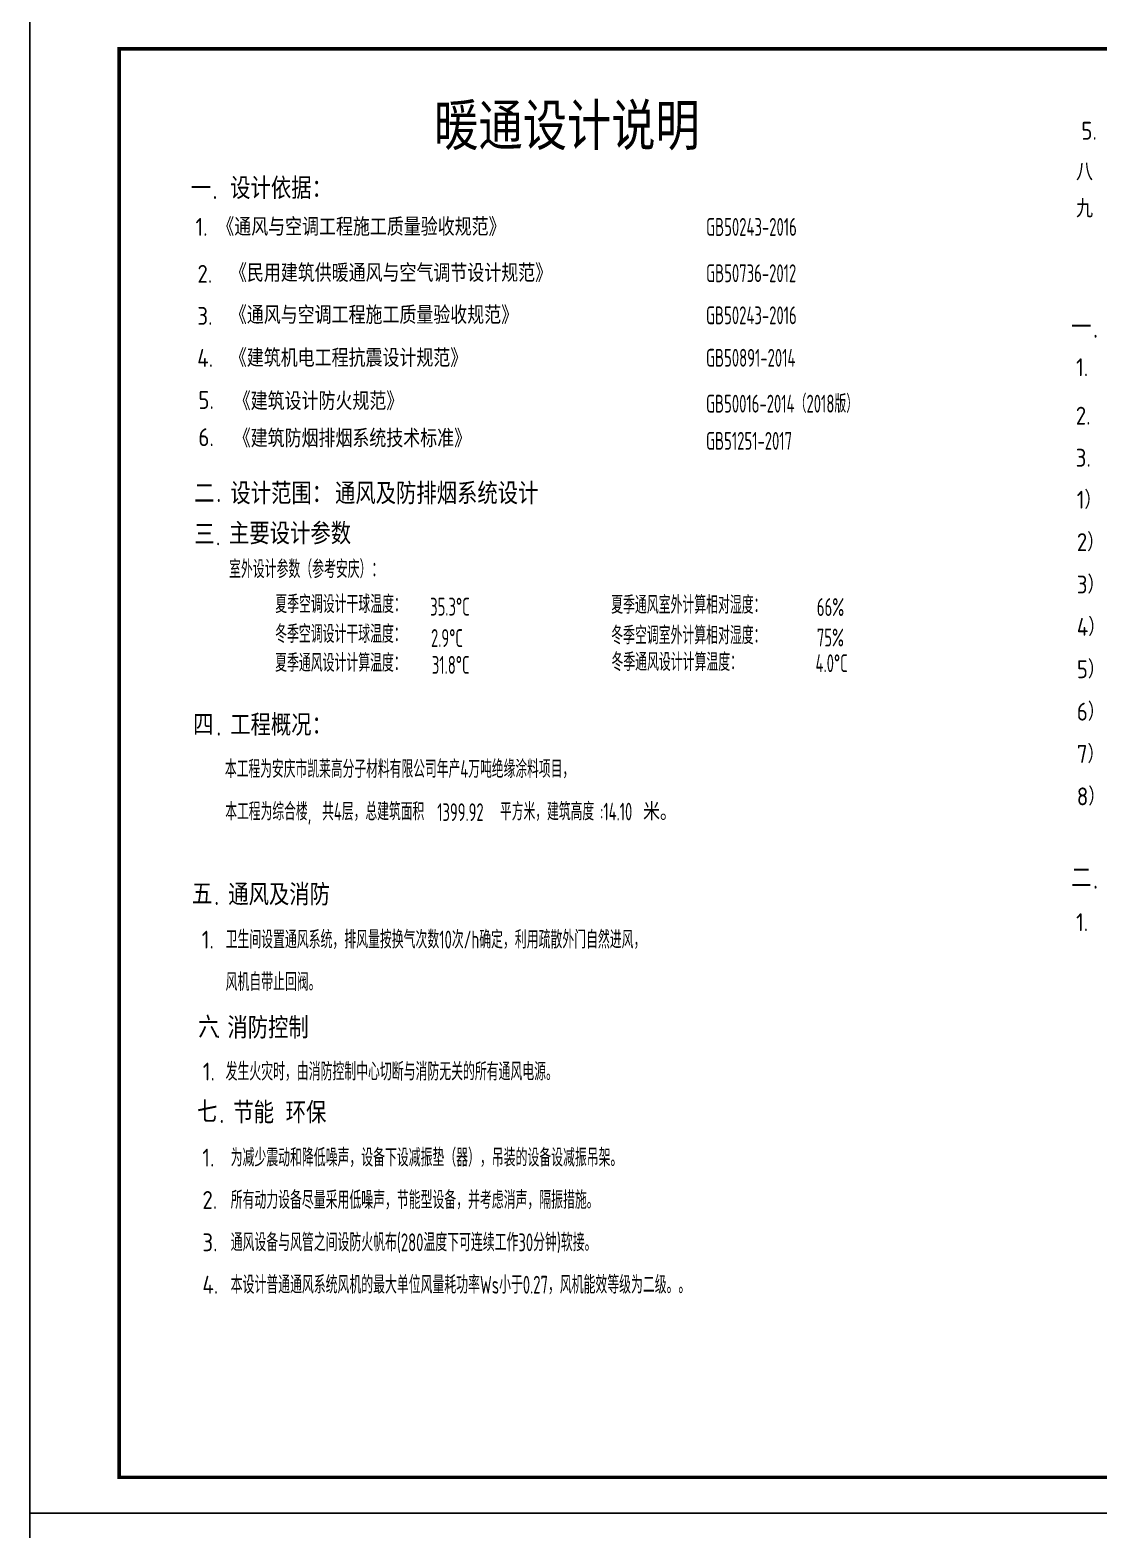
# Model space of a CAD drawing. Extents: x 5188914 to 7068445, y -542675 to 2032183.
# Drawn here: x 5193907 to 5223830, y -321812 to -279812 of the extents above; entities that cross this region are included whole.
import ezdxf

# ---------------------------------------------------------------- set-up
doc = ezdxf.new("R2010")
doc.units = 0
doc.header["$LTSCALE"] = 1000
doc.header["$MEASUREMENT"] = 0
doc.layers.add('PUB_TEXT', color=7, linetype='CONTINUOUS')
doc.layers.add('TH_TITLE', color=7, linetype='CONTINUOUS')
doc.styles.get("Standard").update_dxf_attribs({"font": 'SCEIE', "bigfont": 'SCEIC'})

msp = doc.modelspace()

# ---------------------------------------------------------------- linework, layer by layer
at = {"layer": 'TH_TITLE'}
for points in [[(5193907.2, -321337.3), (5253307.2, -321337.3), (5253307.2, -279337.3), (5193907.2, -279337.3)], [(5193907.2, -363337.3), (5253307.2, -363337.3), (5253307.2, -321337.3), (5193907.2, -321337.3)]]:
    msp.add_lwpolyline(points, close=True, dxfattribs=at)
at = {"layer": 'TH_TITLE', "const_width": 100}
msp.add_lwpolyline([(5196407.2, -320337.3), (5252307.2, -320337.3), (5252307.2, -280337.3), (5196407.2, -280337.3)], close=True, dxfattribs=at)

# ---------------------------------------------------------------- texts
at = {"layer": 'PUB_TEXT', "lineweight": 0}
for s, height, p in [('暖通设计说明', 1305.25, (5205231.3, -283171.8)), ('5.', 500, (5223362.8, -282883.5)), ('设计依据：', 600, (5199516.6, -284544.9)), ('八', 500, (5223214.3, -284029.8)), ('一', 600, (5198408.8, -284544.9)), ('.', 600, (5199015.6, -284544.9)), ('九', 500, (5223214.3, -285062.9)), ('1. 《通风与空调工程施工质量验收规范》 ', 500, (5198545.5, -285576.2)), ('2.  ', 500, (5198598.2, -286889.9)), ('2.  ', 500, (5198598.2, -286889.9)), ('《民用建筑供暖通风与空气调节设计规范》', 500, (5199509.7, -286866.8)), ('3.  ', 500, (5198595.8, -288068)), ('《通风与空调工程施工质量验收规范》', 500, (5199507.2, -288045)), ('一', 600, (5223079.2, -288430.2)), ('.', 600, (5223686, -288430.2)), ('4.  ', 500, (5198593.4, -289246.2)), ('《建筑机电工程抗震设计规范》', 500, (5199507.2, -289246.2)), ('1.  ', 500, (5223215.9, -289504.8)), ('5.', 500, (5198625.5, -290421.9)), ('《建筑设计防火规范》', 500, (5199615.4, -290455.6)), ('2.  ', 500, (5223206, -290861.1)), ('2.  ', 500, (5223206, -290861.1)), ('6.', 500, (5198625.5, -291463.9)), ('《建筑防烟排烟系统技术标准》', 500, (5199615.4, -291497.6)), ('3.  ', 500, (5223203.6, -292039.3)), ('二', 600, (5198509, -293090.7)), ('设计范围：', 600, (5199521.3, -293090.7)), ('通风及防排烟系统设计', 600, (5202452.1, -293090.7)), ('1）', 500, (5223235.8, -293215)), ('. ', 600, (5199120.4, -293027.7)), ('主要设计参数', 600, (5199483.5, -294214.3)), ('三', 600, (5198509, -294237.9)), ('2）', 500, (5223235.8, -294401.6)), ('.  ', 500, (5199115.7, -294237.9)), ('3）', 500, (5223235.8, -295588.2)), ('4）', 500, (5223235.8, -296774.8)), ('5）', 500, (5223235.8, -297961.4)), ('6）', 500, (5223235.8, -299148)), ('四', 600, (5198478.2, -299568.3)), ('工程概况：', 600, (5199515.5, -299573.6)), ('. ', 600, (5199120.4, -299568.3)), ('7）', 500, (5223235.8, -300334.5)), ('8）', 500, (5223235.8, -301521.1)), ('二', 600, (5223079.2, -303855.9)), ('五', 600, (5198445.9, -304304.1)), ('通风及消防', 600, (5199461.9, -304324.7)), ('.', 600, (5223686, -303855.9)), ('.', 600, (5199062.1, -304310.5)), ('1.  ', 500, (5223215.9, -305042.5)), ('1.', 500, (5198719.9, -305530.9)), ('六', 600, (5198620, -308035.4)), ('消防控制', 600, (5199437.8, -308051.9)), ('.', 500, (5199116, -308040.5)), ('1.', 500, (5198749.3, -309226.5)), ('七', 600, (5198588.8, -310407.8)), ('节能 环保', 600, (5199604.8, -310428.4)), ('.', 600, (5199205, -310414.2)), ('1.', 500, (5198737.3, -311634.7)), ('2.', 500, (5198737.3, -312821.3)), ('3.', 500, (5198737.3, -314007.8)), ('4.', 500, (5198737.3, -315194.4))]:
    msp.add_text(s, height=height, dxfattribs=at).set_placement(p)
at = {"layer": 'PUB_TEXT', "lineweight": 0, "width": 0.7}
for s, p in [('GB50243-2016', (5212848.8, -285576.2)), ('GB50736-2012', (5212848.8, -286873.1)), ('GB50243-2016', (5212846.3, -288051.3)), ('GB50891-2014', (5212846.3, -289240.7)), ('GB50016-2014（2018版）', (5212846.3, -290525)), ('GB51251-2017', (5212846.3, -291567)), ('室外设计参数（参考安庆）：', (5199485.2, -295160.3)), ('夏季空调设计干球温度：', (5200780.1, -296139.9)), ('夏季通风室外计算相对湿度：', (5210190.9, -296159)), ('35.3%%DC', (5205117.5, -296208.7)), ('66%%%', (5215951.6, -296220.5)), ('冬季空调设计干球温度：', (5200776.5, -296974.1)), ('冬季空调室外计算相对湿度：', (5210190.9, -297012.7)), ('2.9%%DC', (5205141.9, -297087.5)), ('75%%%', (5215951.6, -297074.2)), ('夏季通风设计计算温度：', (5200776.5, -297782.7)), ('31.8%%DC', (5205165.7, -297839.6)), ('冬季通风设计计算温度：', (5210197.8, -297759.5)), ('4.0%%DC', (5215915.4, -297792.6)), ('卫生间设置通风系统，排风量按换气次数10次/h确定，利用疏散外门自然进风，', (5199388.2, -305530.9)), ('风机自带止回阀。', (5199388.2, -306717.5)), ('发生火灾时，由消防控制中心切断与消防无关的所有通风电源。', (5199388.2, -309226.5)), ('为减少震动和降低噪声，设备下设减振垫（器），吊装的设备设减振吊架。', (5199531.1, -311634.7)), ('所有动力设备尽量采用低噪声，节能型设备，并考虑消声，隔振措施。', (5199531.1, -312821.3)), ('通风设备与风管之间设防火帆布(280温度下可连续工作30分钟)软接。', (5199531.1, -314007.8)), ('本设计普通通风系统风机的最大单位风量耗功率Ws小于0.27，风机能效等级为二级。。', (5199531.1, -315194.4))]:
    msp.add_text(s, height=500, dxfattribs=at).set_placement(p)
at = {"layer": 'PUB_TEXT', "color": 2, "width": 0.7}
for s, height, p in [('本工程为安庆市凯莱高分子材料有限公司年产4万吨绝缘涂料项目，', 495.935, (5199367.7, -300753.3)), ('本工程为综合楼,', 495.93, (5199377.9, -301944.5)), ('共4层，总建筑面积', 495.93, (5202093.2, -301944.5)), ('1399.92', 495.93, (5205317.3, -301961.1)), ('平方米，建筑高度', 495.93, (5207074.4, -301944.5)), (':14.10', 495.93, (5209876.3, -301944.5))]:
    msp.add_text(s, height=height, dxfattribs=at).set_placement(p)
at = {"layer": 'PUB_TEXT', "color": 2}
msp.add_text('米。', height=495.93, dxfattribs=at).set_placement((5211085.9, -301944.5))

doc.saveas('drawing.dxf')
